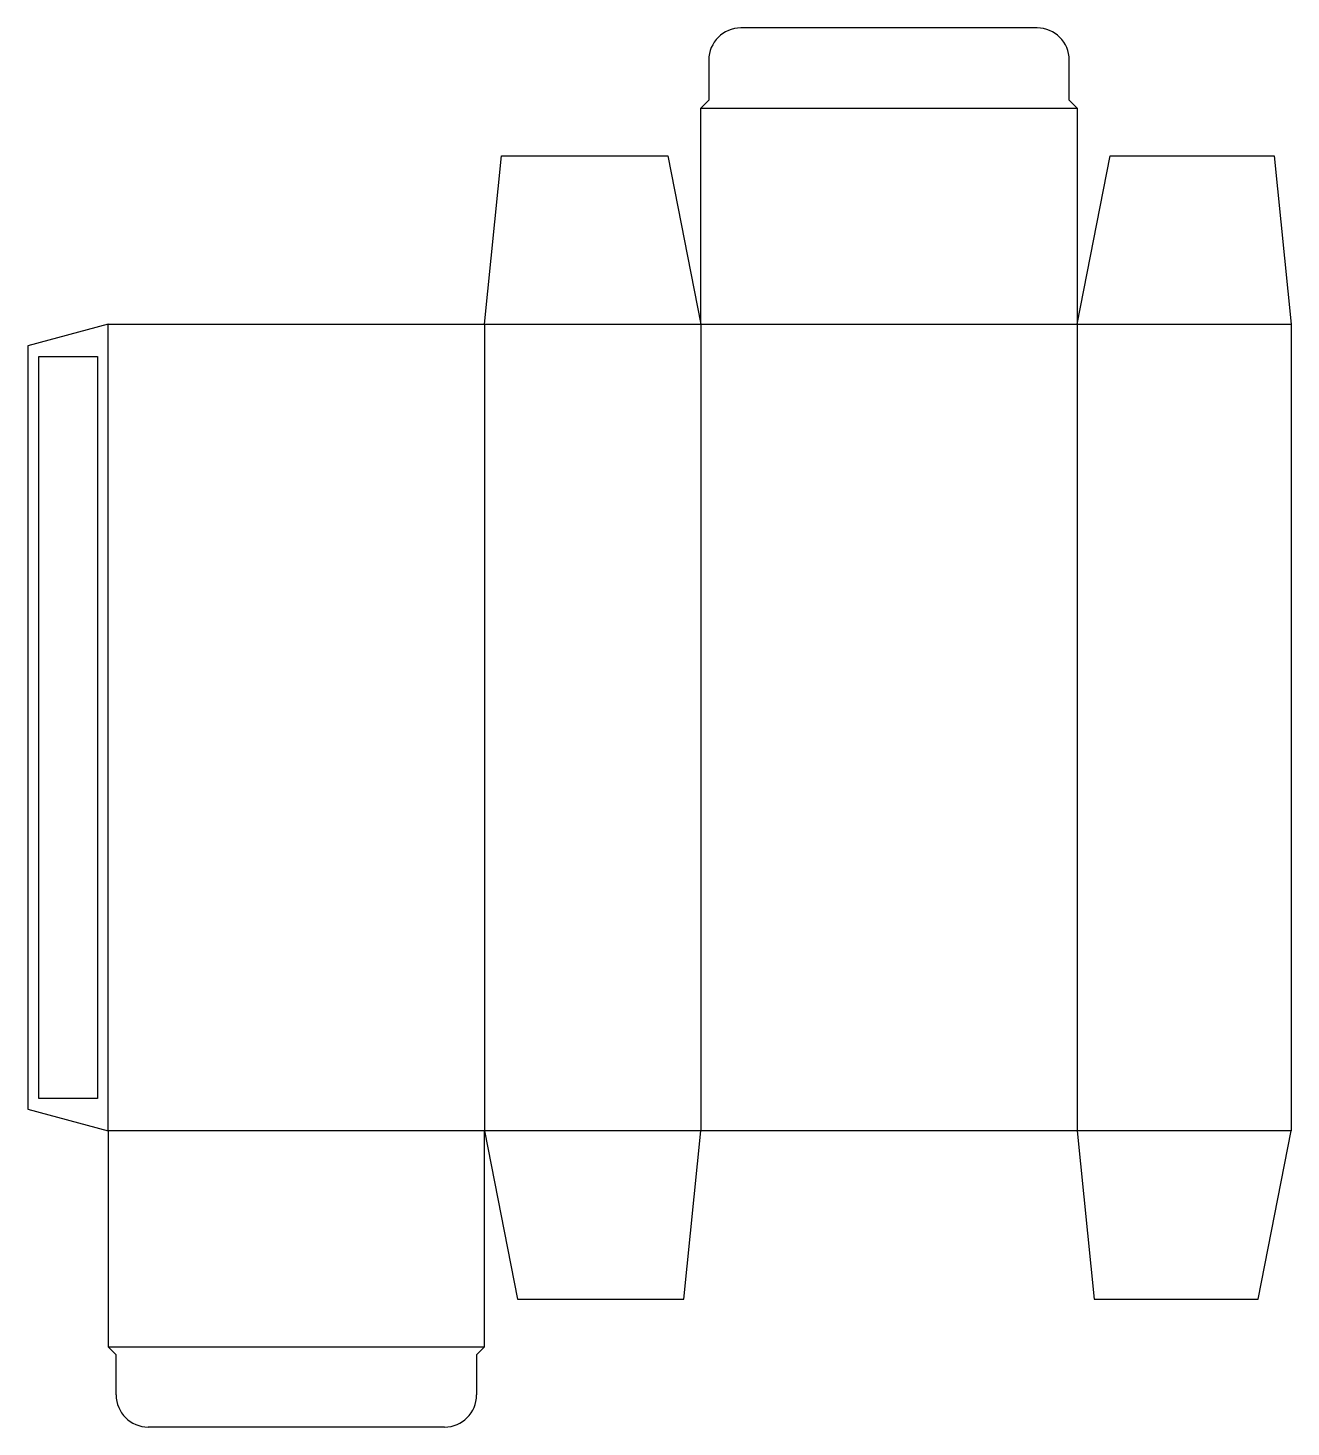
# Model space of a CAD drawing. Header units: millimetres. Extents: x 0 to 236, y 0 to 262.
import ezdxf

# ---------------------------------------------------------------- set-up
doc = ezdxf.new("R2010")
doc.units = ezdxf.units.MM
for name, color, linetype in [('CREASE', 5, 'CONTINUOUS'), ('CUT', 1, 'CONTINUOUS'), ('GLUE', 2, 'CONTINUOUS')]:
    doc.layers.add(name, color=color, linetype=linetype)

msp = doc.modelspace()

# ---------------------------------------------------------------- linework, layer by layer
at = {"layer": 'CREASE'}
for p, q in [((125.9, 246.8), (196.35, 246.8)), ((15, 55.45), (15, 206.35)), ((85.45, 206.35), (85.45, 55.45)), ((85.45, 206.35), (125.9, 206.35)), ((125.9, 206.35), (125.9, 55.45)), ((125.9, 206.35), (196.35, 206.35)), ((196.35, 206.35), (196.35, 55.45)), ((196.35, 206.35), (236.35, 206.35)), ((85.45, 55.45), (15, 55.45)), ((125.9, 55.45), (85.45, 55.45)), ((236.35, 55.45), (196.35, 55.45)), ((15, 15), (85.45, 15))]:
    msp.add_line(p, q, dxfattribs=at)
at = {"layer": 'CUT'}
for p, q in [((188.85, 261.8), (133.4, 261.8)), ((127.4, 255.8), (127.4, 248.3)), ((194.85, 248.3), (194.85, 255.8)), ((127.4, 248.3), (125.9, 246.8)), ((125.9, 206.35), (125.9, 246.8)), ((196.35, 246.8), (194.85, 248.3)), ((196.35, 246.8), (196.35, 206.35)), ((85.45, 206.35), (88.6, 237.85)), ((88.6, 237.85), (119.725, 237.85)), ((119.725, 237.85), (125.9, 206.35)), ((196.35, 206.35), (202.525, 237.85)), ((202.525, 237.85), (233.2, 237.85)), ((233.2, 237.85), (236.35, 206.35)), ((15, 206.35), (0, 202.331)), ((15, 206.35), (85.45, 206.35)), ((236.35, 206.35), (236.35, 55.45)), ((0, 202.331), (0, 59.469)), ((0, 59.469), (15, 55.45)), ((15, 55.45), (15, 15)), ((85.45, 15), (85.45, 55.45)), ((85.45, 55.45), (91.625, 23.95)), ((122.75, 23.95), (125.9, 55.45)), ((196.35, 55.45), (125.9, 55.45)), ((196.35, 55.45), (199.5, 23.95)), ((230.175, 23.95), (236.35, 55.45)), ((91.625, 23.95), (122.75, 23.95)), ((199.5, 23.95), (230.175, 23.95)), ((16.5, 13.5), (15, 15)), ((16.5, 6), (16.5, 13.5)), ((85.45, 15), (83.95, 13.5)), ((83.95, 13.5), (83.95, 6)), ((77.95, 0), (22.5, 0))]:
    msp.add_line(p, q, dxfattribs=at)
for centre, start, end in [((133.4, 255.8), 90, 180), ((188.85, 255.8), 0, 90), ((22.5, 6), 180, 270), ((77.95, 6), 270, 0)]:
    msp.add_arc(centre, 6, start, end, dxfattribs=at)
at = {"layer": 'GLUE'}
for p, q in [((2, 200.331), (13, 200.331)), ((2, 61.469), (2, 200.331)), ((13, 200.331), (13, 61.469)), ((13, 61.469), (2, 61.469))]:
    msp.add_line(p, q, dxfattribs=at)

doc.saveas('drawing.dxf')
